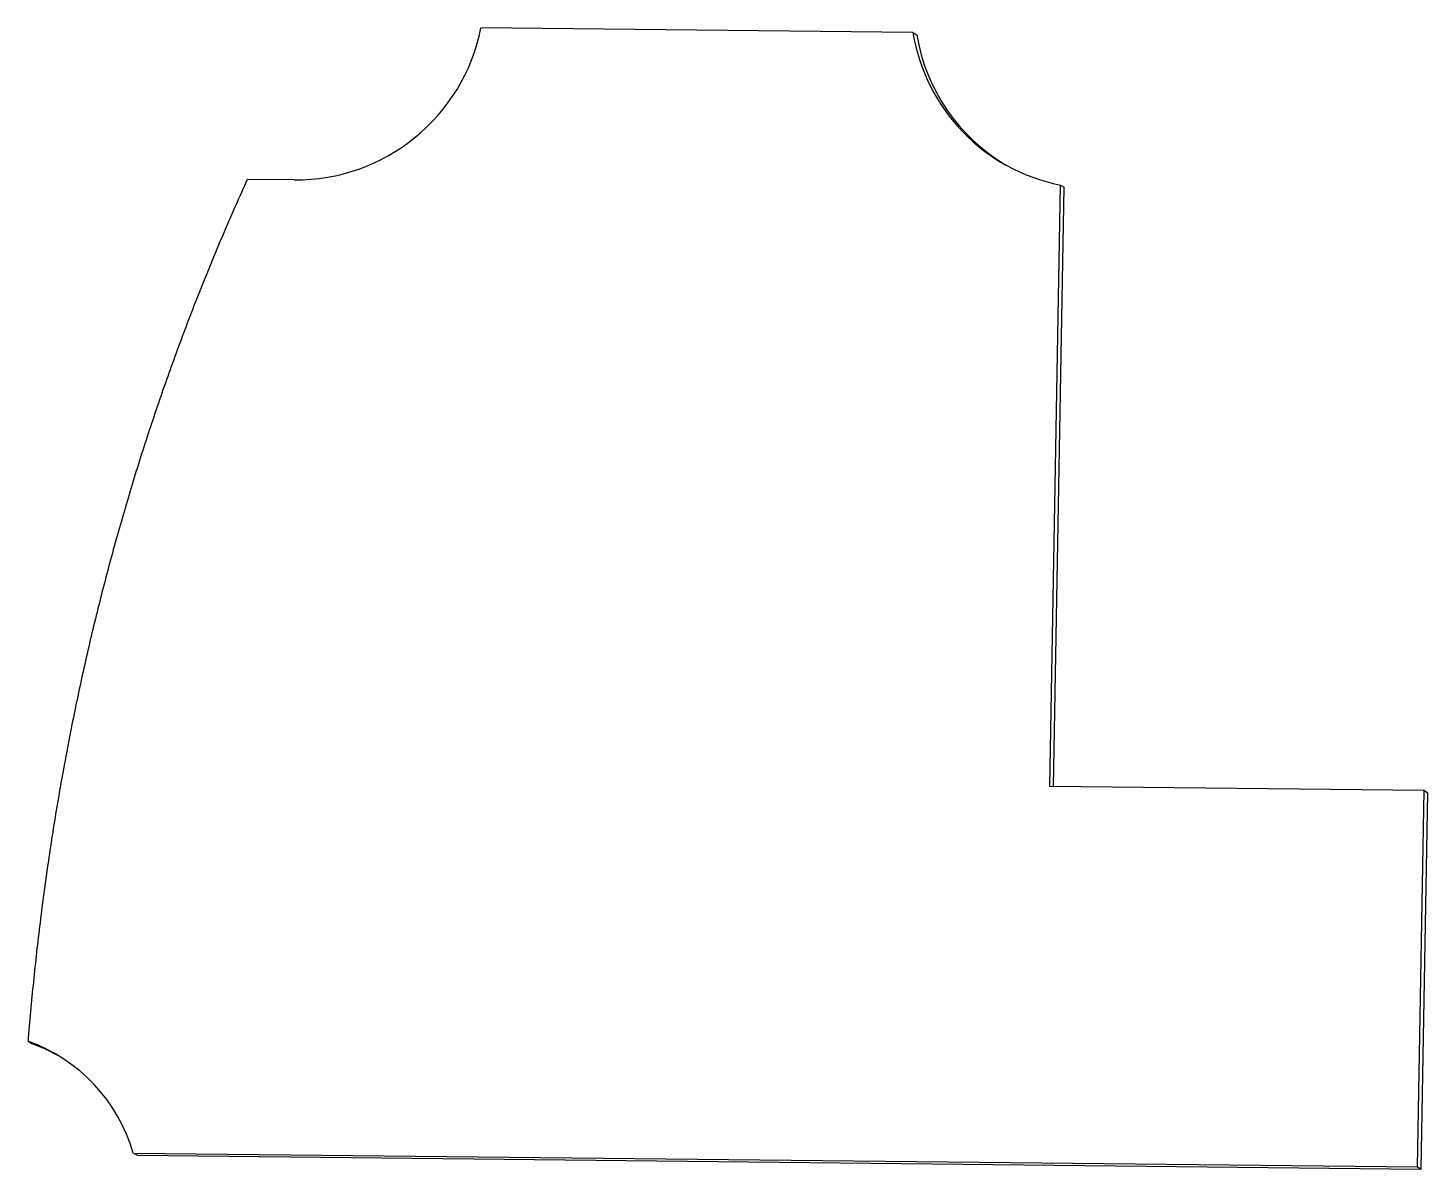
# Model space of a CAD drawing. Header units: millimetres. Extents: x 29.4 to 70.3, y 1.2 to 34.5.
import ezdxf

# ---------------------------------------------------------------- set-up
doc = ezdxf.new("R2010")
doc.units = ezdxf.units.MM

msp = doc.modelspace()

# ---------------------------------------------------------------- linework, layer by layer
at = {"color": 7, "linetype": 'Continuous', "lineweight": 25}
for p, q in [((55.25, 34.403), (42.642, 34.539)), ((55.25, 34.403), (55.361, 34.34)), ((37.188, 30.106), (35.823, 30.12)), ((59.24, 12.402), (59.552, 29.957)), ((59.352, 12.401), (59.663, 29.894)), ((59.552, 29.957), (59.663, 29.894)), ((70.17, 12.285), (59.24, 12.402)), ((69.975, 1.308), (70.17, 12.285)), ((70.17, 12.285), (70.281, 12.221)), ((70.086, 1.244), (70.281, 12.221)), ((29.422, 4.975), (29.533, 4.911)), ((32.496, 1.71), (69.975, 1.308)), ((32.496, 1.71), (32.607, 1.646)), ((32.607, 1.646), (70.086, 1.244)), ((69.975, 1.308), (70.086, 1.244))]:
    msp.add_line(p, q, dxfattribs=at)
at = {"color": 7, "linetype": 'Continuous', "lineweight": 25, "flags": 128}
msp.add_lwpolyline([(29.533, 4.911), (29.925, 4.752), (30.267, 4.579)], dxfattribs=at)
at = {"color": 7, "linetype": 'Continuous', "lineweight": 25}
for centre, radius, start, end in [((37.231, 35.624), 5.519, 269.5549, 348.6569), ((60.606, 35.282), 5.428, 189.3133, 258.8011), ((60.727, 35.223), 5.438, 189.352, 239.4695), ((27.759, 0.33), 4.933, 16.2423, 70.3058)]:
    msp.add_arc(centre, radius, start, end, dxfattribs=at)
msp.add_open_spline([(35.823, 30.12), (35.71, 29.869), (35.483, 29.367), (35.154, 28.609), (34.833, 27.848), (34.52, 27.082), (34.217, 26.313), (33.922, 25.54), (33.637, 24.763), (33.36, 23.982), (33.092, 23.197), (32.832, 22.409), (32.582, 21.617), (32.34, 20.821), (32.107, 20.021), (31.883, 19.218), (31.668, 18.41), (31.461, 17.599), (31.263, 16.784), (31.074, 15.965), (30.894, 15.143), (30.723, 14.316), (30.561, 13.486), (30.407, 12.652), (30.262, 11.814), (30.126, 10.972), (29.999, 10.127), (29.88, 9.278), (29.771, 8.425), (29.67, 7.568), (29.578, 6.707), (29.494, 5.842), (29.446, 5.265), (29.422, 4.975)], degree=3, knots=[0, 0, 0, 0, 0.031674, 0.063345, 0.095019, 0.126699, 0.15839, 0.190095, 0.22182, 0.253569, 0.285346, 0.317155, 0.349, 0.380887, 0.412818, 0.444799, 0.476833, 0.508925, 0.541079, 0.573299, 0.605589, 0.637953, 0.670395, 0.70292, 0.735532, 0.768233, 0.801029, 0.833923, 0.866919, 0.900021, 0.933233, 0.966558, 1, 1, 1, 1], dxfattribs=at)

doc.saveas('drawing.dxf')
